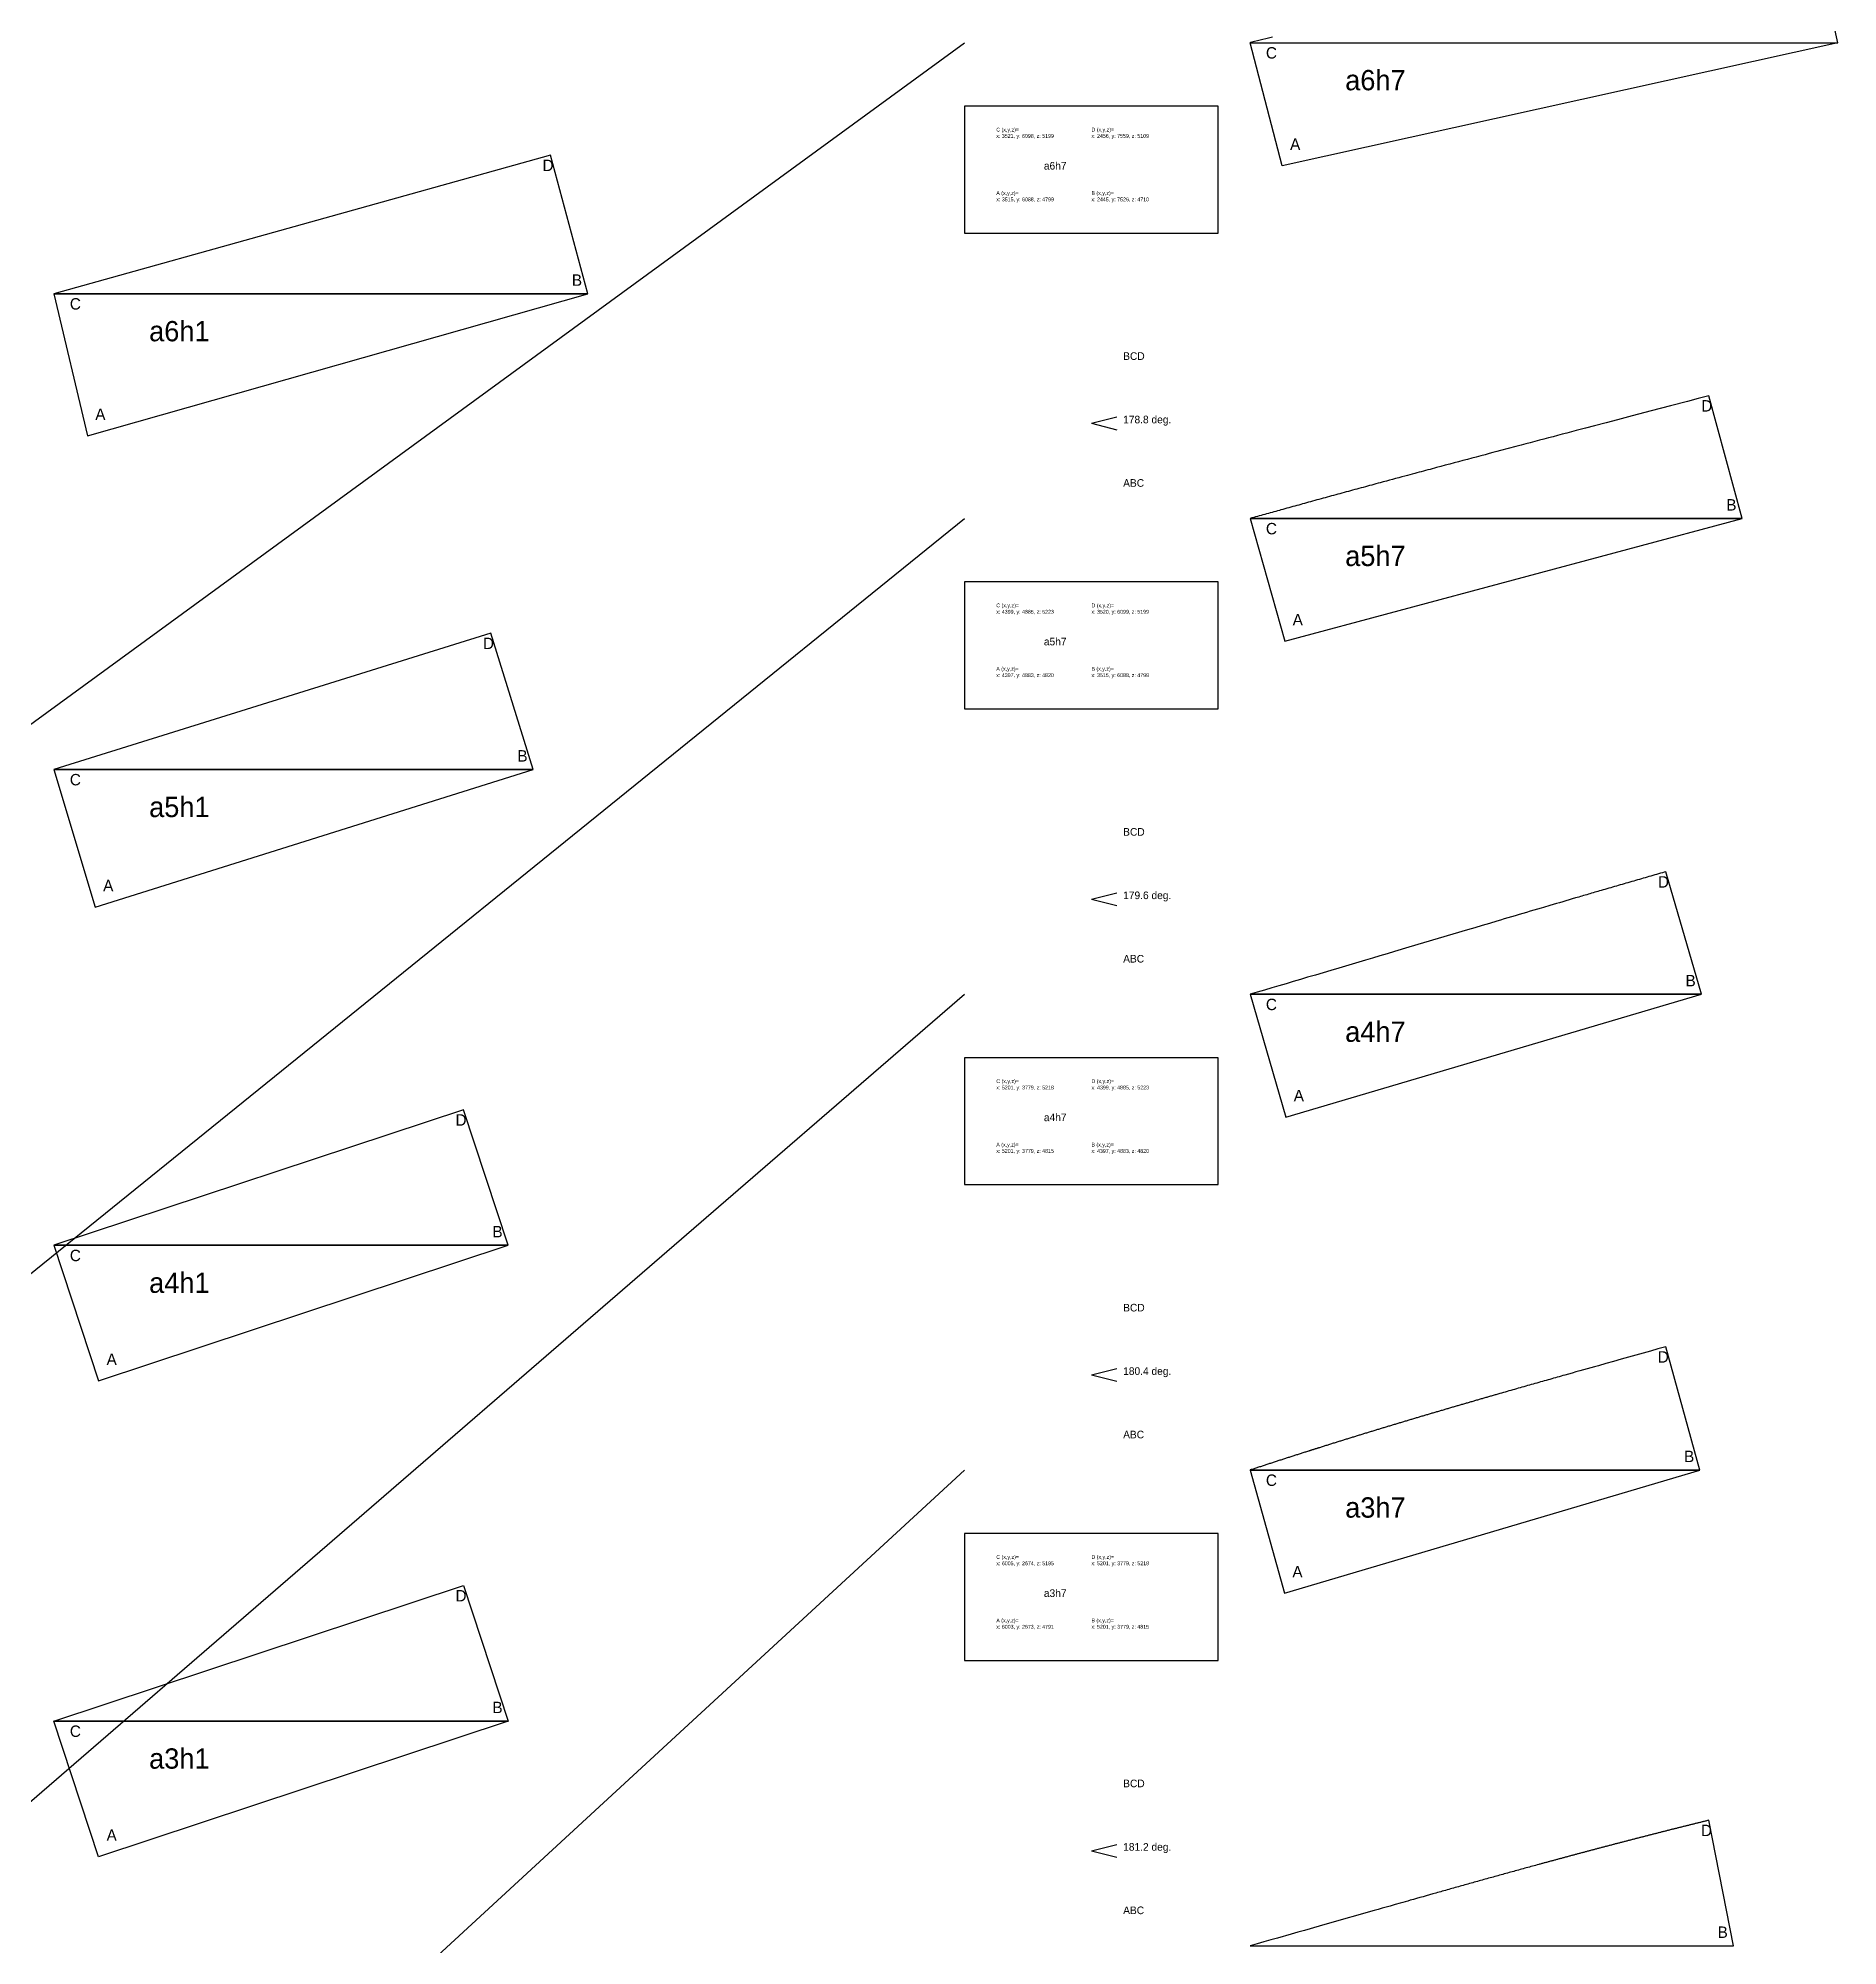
# Model space of a CAD drawing. Extents: x -14946 to 15402, y -21157 to 21439.
# Drawn here: x 7945 to 13619, y 6575 to 12589 of the extents above; entities that cross this region are included whole.
import ezdxf

# ---------------------------------------------------------------- set-up
doc = ezdxf.new("R2010")
doc.units = 0
doc.header["$MEASUREMENT"] = 0
for name, color, linetype in [('08-connection.topRing', 7, 'CONTINUOUS'), ('08-text.bottomRing', 7, 'CONTINUOUS'), ('08-text.topRing', 7, 'CONTINUOUS'), ('41_RING_BOTTOM_PLINE', 1, 'CONTINUOUS'), ('50_RING_TOP_PLINES', 1, 'CONTINUOUS')]:
    doc.layers.add(name, color=color, linetype=linetype)

msp = doc.modelspace()

# ---------------------------------------------------------------- linework, layer by layer
at = {"layer": '08-connection.topRing', "linetype": 'Continuous'}
for p, q in [((2985.5, 6823.5, 4953.9), (10866.2, 12574.7)), ((3958.6, 5491.2, 5009.9), (10866.2, 11074.7)), ((4800, 4332.2, 5018.8), (10866.2, 9574.7)), ((5602, 3225.8, 5004.9), (10866.2, 8074.7))]:
    msp.add_line(p, q, dxfattribs=at)
at = {"layer": '08-text.topRing', "linetype": 'Continuous'}
for p, q in [((11266.2, 11374.7), (11346.2, 11394.7)), ((11266.2, 11374.7), (11346.2, 11354.7)), ((11266.2, 9874.7), (11346.2, 9894.7)), ((11266.2, 9874.7), (11346.2, 9854.7)), ((11266.2, 8374.7), (11346.2, 8394.7)), ((11266.2, 8374.7), (11346.2, 8354.7)), ((11266.2, 6874.7), (11346.2, 6894.7)), ((11266.2, 6874.7), (11346.2, 6854.7))]:
    msp.add_line(p, q, dxfattribs=at)
for points in [[(10866.2, 11974.7), (11666.2, 11974.7), (11666.2, 12374.7), (10866.2, 12374.7)], [(10866.2, 10474.7), (11666.2, 10474.7), (11666.2, 10874.7), (10866.2, 10874.7)], [(10866.2, 8974.7), (11666.2, 8974.7), (11666.2, 9374.7), (10866.2, 9374.7)], [(10866.2, 7474.7), (11666.2, 7474.7), (11666.2, 7874.7), (10866.2, 7874.7)]]:
    msp.add_lwpolyline(points, close=True, dxfattribs=at)
at = {"layer": '41_RING_BOTTOM_PLINE', "color": 2}
msp.add_lwpolyline([(9678.1, 11783.3), (9560.4, 12220.4), (7995.2, 11783.3), (9678.1, 11783.3)], dxfattribs=at)
at = {"layer": '41_RING_BOTTOM_PLINE'}
for points in [[(9678.1, 11783.3), (7995.2, 11783.3), (8100.4, 11335.2), (9678.1, 11783.3)], [(9506.2, 10283.3), (7995.2, 10283.3), (8125.2, 9849.6), (9506.2, 10283.3)]]:
    msp.add_lwpolyline(points, dxfattribs=at)
at = {"layer": '41_RING_BOTTOM_PLINE', "color": 2, "extrusion": (5.55112e-16, 3.33067e-16, -1)}
msp.add_lwpolyline([(-9506.2, 10283.3), (-9372.6, 10713), (-7995.2, 10283.3), (-9506.2, 10283.3)], dxfattribs=at)
at = {"layer": '41_RING_BOTTOM_PLINE', "color": 2, "extrusion": (8.88178e-16, 7.21645e-16, -1)}
msp.add_lwpolyline([(-9286.1, 9210.5), (-7995.2, 8783.3), (-9427.5, 8783.3), (-9286.1, 9210.5)], dxfattribs=at)
at = {"layer": '41_RING_BOTTOM_PLINE', "extrusion": (9.99201e-16, 2.13718e-15, -1)}
msp.add_lwpolyline([(-9427.5, 8783.3), (-7995.2, 8783.3), (-8136, 8355.8), (-9427.5, 8783.3)], dxfattribs=at)
at = {"layer": '41_RING_BOTTOM_PLINE', "color": 2, "extrusion": (-2.22045e-16, 8.60423e-16, -1)}
msp.add_lwpolyline([(-7995.2, 7283.3), (-9286.1, 7710.5), (-9427.5, 7283.3), (-7995.2, 7283.3)], dxfattribs=at)
at = {"layer": '41_RING_BOTTOM_PLINE', "extrusion": (-5.55112e-16, 7.74381e-15, -1)}
msp.add_lwpolyline([(-7995.2, 7283.3), (-9427.5, 7283.3), (-8136, 6855.8), (-7995.2, 7283.3)], dxfattribs=at)
at = {"layer": '50_RING_TOP_PLINES', "color": 2, "extrusion": (-1.60982e-15, 7.38298e-15, -1)}
for points in [[(-11766.2, 12574.7), (-13619.5, 12574.7), (-13533.5, 12965.8)], [(-11837.3, 12592.6), (-11819.8, 12588.2), (-11802.4, 12583.8), (-11767.3, 12575), (-11766.7, 12574.8), (-11766.5, 12574.8), (-11766.2, 12574.7)]]:
    msp.add_lwpolyline(points, dxfattribs=at)
at = {"layer": '50_RING_TOP_PLINES', "extrusion": (1, -4.19613e-16, -6.10623e-16)}
msp.add_lwpolyline([(12486.9, -101.3), (12874.7, 0), (12874.7, -1853.2), (12486.9, -101.3)], dxfattribs=at)
at = {"layer": '50_RING_TOP_PLINES'}
for points in [[(11867.5, 12186.9), (11766.2, 12574.7), (13619.5, 12574.7), (11867.5, 12186.9)], [(11766.2, 11074.7), (11875.6, 10687.7), (13317.7, 11074.7), (11766.2, 11074.7)], [(11766.2, 9574.7), (11879, 9187.4), (13189.3, 9574.7), (11766.2, 9574.7)], [(11766.2, 8074.7), (11874.7, 7686.2), (13184.6, 8074.7), (11766.2, 8074.7)]]:
    msp.add_lwpolyline(points, dxfattribs=at)
at = {"layer": '50_RING_TOP_PLINES', "color": 2, "extrusion": (-0.999767, 0.021577, 2.05391e-15)}
msp.add_lwpolyline([(-11615.1, 0), (-11615.1, -1551.5), (-12002, -1446.6), (-11993.2, -1413.1), (-11984.5, -1379.7), (-11970.2, -1325.2), (-11954.4, -1265.1), (-11938.6, -1204.9), (-11926.4, -1158.3), (-11916.9, -1122.4), (-11907.5, -1086.4), (-11899.8, -1057.2), (-11892.1, -1028), (-11888.2, -1013.4), (-11884.4, -998.8), (-11880.6, -984.2), (-11876.7, -969.6), (-11872.9, -955.2), (-11869.1, -940.8), (-11865.3, -926.4), (-11861.5, -912.1), (-11857.7, -897.7), (-11853.9, -883.4), (-11850.1, -869), (-11846.3, -854.5), (-11842, -838.4), (-11835.6, -814.1), (-11829.2, -789.8), (-11826, -777.7), (-11822.7, -765.6), (-11819.5, -753.4), (-11816.3, -741.3), (-11812.6, -727.3), (-11808.9, -713.3), (-11805.2, -699.3), (-11801.4, -685.3), (-11797.7, -671.3), (-11794, -657.3), (-11790.3, -643.3), (-11786.6, -629.4), (-11782.9, -615.6), (-11779.2, -601.8), (-11775.5, -588.1), (-11773.7, -581.2), (-11771.8, -574.3), (-11770, -567.4), (-11768.2, -560.5), (-11766.3, -553.6), (-11764.5, -546.7), (-11762.6, -539.9), (-11760.8, -533), (-11758.9, -526.1), (-11757.1, -519.2), (-11755, -511.5), (-11752.9, -503.7), (-11750.9, -496), (-11748.8, -488.2), (-11746.2, -478.5), (-11743.6, -468.8), (-11740.9, -459), (-11738.3, -449.3), (-11735.7, -439.6), (-11733.1, -429.9), (-11730.4, -420.1), (-11727.8, -410.4), (-11726, -403.7), (-11724.2, -397), (-11722.4, -390.3), (-11720.6, -383.6), (-11718.8, -376.9), (-11716.9, -370.2), (-11715.1, -363.5), (-11713.3, -356.8), (-11711.5, -350.1), (-11709.7, -343.4), (-11707.8, -336.7), (-11706, -330), (-11704.2, -323.3), (-11702.4, -316.6), (-11700.6, -309.9), (-11698.7, -303.2), (-11696.9, -296.5), (-11695.1, -289.9), (-11693.3, -283.3), (-11691.5, -276.7), (-11689.7, -270), (-11687.9, -263.4), (-11686.1, -256.8), (-11684.3, -250.2), (-11682.5, -243.5), (-11680.7, -236.9), (-11678.8, -230.3), (-11677, -223.7), (-11675.2, -217), (-11673.4, -210.4), (-11671.6, -203.8), (-11669.8, -197.2), (-11668, -190.9), (-11666.3, -184.6), (-11664.6, -178.4), (-11662.9, -172.1), (-11661.1, -165.8), (-11659.4, -159.6), (-11657.7, -153.3), (-11656, -147), (-11654.2, -140.7), (-11652.5, -134.5), (-11650.8, -128.2), (-11649, -121.9), (-11647.3, -115.7), (-11645.6, -109.4), (-11643.8, -103.1), (-11642.1, -96.9), (-11640.9, -92.5), (-11639.3, -86.7), (-11637.7, -80.9), (-11636.1, -75.1), (-11634.5, -69.3), (-11632.9, -63.5), (-11631.2, -57.8), (-11629.6, -52), (-11628, -46.2), (-11626.4, -40.5), (-11624.8, -34.7), (-11623.2, -28.9), (-11621.6, -23.1), (-11620, -17.4), (-11618.4, -11.6), (-11616.8, -5.8), (-11615.1, 0)], dxfattribs=at)
at = {"layer": '50_RING_TOP_PLINES', "color": 2, "extrusion": (-2.10942e-15, 2.35036e-06, -1)}
msp.add_lwpolyline([(-11766.2, 11074.7), (-13317.7, 11074.7), (-13212.8, 11461.6), (-13179.3, 11452.8), (-13145.9, 11444), (-13091.5, 11429.7), (-13031.3, 11413.9), (-12971.1, 11398.1), (-12924.5, 11385.9), (-12888.6, 11376.5), (-12852.6, 11367), (-12823.4, 11359.3), (-12794.2, 11351.6), (-12779.6, 11347.8), (-12765, 11344), (-12750.5, 11340.1), (-12735.8, 11336.3), (-12721.4, 11332.5), (-12707, 11328.7), (-12692.6, 11324.9), (-12678.3, 11321.1), (-12663.9, 11317.3), (-12649.6, 11313.5), (-12635.2, 11309.7), (-12620.7, 11305.9), (-12604.6, 11301.6), (-12580.3, 11295.2), (-12556.1, 11288.7), (-12543.9, 11285.5), (-12531.8, 11282.3), (-12519.6, 11279.1), (-12507.5, 11275.9), (-12493.5, 11272.2), (-12479.5, 11268.4), (-12465.5, 11264.7), (-12451.5, 11261), (-12437.5, 11257.3), (-12423.5, 11253.6), (-12409.6, 11249.8), (-12395.6, 11246.1), (-12381.8, 11242.4), (-12368.1, 11238.8), (-12354.3, 11235.1), (-12347.4, 11233.2), (-12340.5, 11231.4), (-12333.6, 11229.6), (-12326.7, 11227.7), (-12319.8, 11225.9), (-12313, 11224), (-12306.1, 11222.2), (-12299.2, 11220.3), (-12292.3, 11218.5), (-12285.4, 11216.7), (-12277.7, 11214.6), (-12269.9, 11212.5), (-12262.2, 11210.4), (-12254.5, 11208.3), (-12244.7, 11205.7), (-12235, 11203.1), (-12225.3, 11200.5), (-12215.5, 11197.9), (-12205.8, 11195.2), (-12196.1, 11192.6), (-12186.3, 11190), (-12176.6, 11187.4), (-12169.9, 11185.6), (-12163.2, 11183.8), (-12156.5, 11181.9), (-12149.8, 11180.1), (-12143.1, 11178.3), (-12136.4, 11176.5), (-12129.7, 11174.7), (-12123, 11172.9), (-12116.3, 11171), (-12109.6, 11169.2), (-12102.9, 11167.4), (-12096.2, 11165.6), (-12089.5, 11163.8), (-12082.8, 11161.9), (-12076.1, 11160.1), (-12069.4, 11158.3), (-12062.8, 11156.5), (-12056.1, 11154.7), (-12049.5, 11152.9), (-12042.9, 11151.1), (-12036.3, 11149.3), (-12029.6, 11147.5), (-12023, 11145.6), (-12016.4, 11143.8), (-12009.8, 11142), (-12003.1, 11140.2), (-11996.5, 11138.4), (-11989.9, 11136.6), (-11983.3, 11134.8), (-11976.6, 11133), (-11970, 11131.1), (-11963.4, 11129.3), (-11957.1, 11127.6), (-11950.9, 11125.9), (-11944.6, 11124.1), (-11938.3, 11122.4), (-11932, 11120.7), (-11925.8, 11119), (-11919.5, 11117.2), (-11913.2, 11115.5), (-11907, 11113.8), (-11900.7, 11112), (-11894.4, 11110.3), (-11888.1, 11108.6), (-11881.9, 11106.9), (-11875.6, 11105.1), (-11869.3, 11103.4), (-11863.1, 11101.6), (-11858.7, 11100.4), (-11852.9, 11098.8), (-11847.1, 11097.2), (-11841.3, 11095.6), (-11835.5, 11094), (-11829.8, 11092.4), (-11824, 11090.8), (-11818.2, 11089.2), (-11812.5, 11087.6), (-11806.7, 11086), (-11800.9, 11084.4), (-11795.1, 11082.8), (-11789.4, 11081.2), (-11783.6, 11079.6), (-11777.8, 11077.9), (-11772, 11076.3), (-11766.2, 11074.7)], dxfattribs=at)
at = {"layer": '50_RING_TOP_PLINES', "extrusion": (1, -5.12418e-15, -1.66533e-15)}
msp.add_lwpolyline([(11374.7, 0), (10987.7, -109.4), (11374.7, -1551.5), (11374.7, 0)], dxfattribs=at)
at = {"layer": '50_RING_TOP_PLINES', "color": 2, "extrusion": (0.999979, -0.006445, -4.44089e-16)}
msp.add_lwpolyline([(9947.1, 0), (9947.1, -1423.1), (10333.4, -1311.1), (10331.8, -1305.5), (10330.2, -1299.9), (10328.4, -1293.9), (10326.7, -1287.9), (10325, -1281.9), (10323.3, -1275.9), (10321.5, -1269.9), (10319.8, -1263.9), (10318.1, -1257.8), (10316.3, -1251.8), (10314.6, -1245.8), (10312.9, -1239.7), (10311.1, -1233.7), (10309.4, -1227.6), (10307.6, -1221.6), (10305.9, -1215.5), (10304.1, -1209.5), (10302.4, -1203.4), (10300.6, -1197.4), (10298.9, -1191.3), (10297.1, -1185.3), (10295.4, -1179.2), (10293.6, -1173.2), (10291.9, -1167.1), (10290.1, -1161.1), (10288.4, -1155.1), (10286.6, -1149), (10284.9, -1143), (10283.1, -1137), (10281.4, -1131), (10279.6, -1125), (10277.9, -1119), (10276.1, -1113), (10274.4, -1107), (10272.9, -1102), (10271.4, -1096.9), (10270, -1091.9), (10268.5, -1086.8), (10267, -1081.8), (10265.5, -1076.7), (10264.1, -1071.7), (10262.6, -1066.6), (10261.1, -1061.6), (10259.6, -1056.5), (10258.1, -1051.5), (10256.7, -1046.4), (10255.2, -1041.4), (10253.7, -1036.3), (10250.8, -1026.2), (10247.8, -1016.1), (10244.8, -1006), (10241.9, -995.9), (10238.9, -985.8), (10235.9, -975.7), (10233, -965.6), (10230, -955.5), (10227, -945.4), (10225, -938.5), (10223, -931.6), (10220.9, -924.8), (10218.9, -917.9), (10215.5, -906.2), (10212, -894.6), (10208.6, -882.9), (10205.2, -871.3), (10201.7, -859.6), (10198.3, -848), (10194.8, -836.3), (10191.4, -824.6), (10187.9, -812.9), (10184.5, -801.3), (10181, -789.6), (10177.5, -777.9), (10170.6, -754.6), (10163.7, -731.4), (10156.9, -708.3), (10150, -685.3), (10136.3, -639.1), (10122.6, -592.8), (10095.3, -501), (10081.7, -455.2), (10074.9, -432.3), (10068.1, -409.4), (10061.3, -386.5), (10054.5, -363.7), (10048.3, -342.6), (10042, -321.6), (10035.8, -300.5), (10029.6, -279.4), (10022.3, -255), (10015.1, -230.5), (10007.8, -206), (10000.6, -181.5), (9993.9, -158.9), (9987.2, -136.2), (9980.5, -113.5), (9973.8, -90.8), (9967.2, -68.1), (9960.5, -45.5), (9953.8, -22.8), (9947.1, 0)], dxfattribs=at)
at = {"layer": '50_RING_TOP_PLINES', "color": 2}
for points in [[(11766.2, 9574.7), (13189.3, 9574.7), (13077.3, 9961), (13071.7, 9959.4), (13066.1, 9957.8), (13060.1, 9956), (13054.1, 9954.3), (13048.1, 9952.6), (13042.1, 9950.9), (13036.1, 9949.1), (13030.1, 9947.4), (13024, 9945.7), (13018, 9943.9), (13012, 9942.2), (13005.9, 9940.5), (12999.9, 9938.7), (12993.8, 9937), (12987.8, 9935.2), (12981.7, 9933.5), (12975.7, 9931.7), (12969.6, 9930), (12963.6, 9928.2), (12957.5, 9926.5), (12951.5, 9924.7), (12945.5, 9923), (12939.4, 9921.2), (12933.4, 9919.5), (12927.3, 9917.7), (12921.3, 9916), (12915.3, 9914.2), (12909.2, 9912.5), (12903.2, 9910.7), (12897.2, 9909), (12891.2, 9907.2), (12885.2, 9905.5), (12879.2, 9903.7), (12873.3, 9902), (12868.2, 9900.5), (12863.1, 9899), (12858.1, 9897.6), (12853, 9896.1), (12848, 9894.6), (12842.9, 9893.1), (12837.9, 9891.7), (12832.8, 9890.2), (12827.8, 9888.7), (12822.7, 9887.2), (12817.7, 9885.7), (12812.6, 9884.3), (12807.6, 9882.8), (12802.5, 9881.3), (12792.4, 9878.4), (12782.3, 9875.4), (12772.2, 9872.4), (12762.1, 9869.5), (12752.1, 9866.5), (12742, 9863.5), (12731.9, 9860.6), (12721.7, 9857.6), (12711.6, 9854.6), (12704.8, 9852.6), (12697.9, 9850.6), (12691, 9848.5), (12684.1, 9846.5), (12672.4, 9843.1), (12660.8, 9839.6), (12649.2, 9836.2), (12637.5, 9832.8), (12625.8, 9829.3), (12614.2, 9825.9), (12602.5, 9822.4), (12590.8, 9819), (12579.2, 9815.5), (12567.5, 9812.1), (12555.8, 9808.6), (12544.2, 9805.1), (12520.9, 9798.2), (12497.6, 9791.3), (12474.6, 9784.5), (12451.5, 9777.6), (12405.3, 9763.9), (12359.1, 9750.2), (12267.2, 9722.9), (12221.4, 9709.3), (12198.5, 9702.5), (12175.6, 9695.7), (12152.7, 9688.9), (12129.9, 9682.1), (12108.9, 9675.9), (12087.8, 9669.6), (12066.7, 9663.4), (12045.7, 9657.2), (12021.2, 9649.9), (11996.7, 9642.7), (11972.2, 9635.4), (11947.7, 9628.2), (11925.1, 9621.5), (11902.4, 9614.8), (11879.7, 9608.1), (11857, 9601.4), (11834.4, 9594.8), (11811.7, 9588.1), (11789, 9581.4), (11766.2, 9574.7)], [(11766.2, 8074.7), (13184.6, 8074.7), (13076.7, 8463.4), (13052.4, 8456.6), (13028.7, 8449.9), (12935.9, 8423.9), (12912.2, 8417.2), (12887.9, 8410.4), (12864.3, 8403.8), (12852.6, 8400.5), (12840.8, 8397.2), (12829, 8393.9), (12817.3, 8390.6), (12805.5, 8387.3), (12793.8, 8384), (12782, 8380.6), (12770.3, 8377.3), (12758.5, 8374), (12752.6, 8372.4), (12746.8, 8370.7), (12740.9, 8369), (12735, 8367.4), (12729.1, 8365.7), (12723.2, 8364.1), (12717.4, 8362.4), (12711.5, 8360.7), (12705.6, 8359.1), (12699.7, 8357.4), (12693.8, 8355.7), (12688, 8354.1), (12682.1, 8352.4), (12676.3, 8350.7), (12670.4, 8349.1), (12664.5, 8347.4), (12658.7, 8345.8), (12652.8, 8344.1), (12647, 8342.4), (12641.1, 8340.8), (12635.2, 8339.1), (12629.4, 8337.4), (12623.5, 8335.8), (12617.7, 8334.1), (12611.8, 8332.4), (12606, 8330.7), (12600.1, 8329.1), (12594.2, 8327.4), (12588.4, 8325.7), (12582.5, 8324), (12576.7, 8322.4), (12570.8, 8320.7), (12565, 8319), (12559.1, 8317.3), (12553.3, 8315.7), (12547.4, 8314), (12544.5, 8313.1), (12541.6, 8312.3), (12538.6, 8311.5), (12535.7, 8310.6), (12532.8, 8309.8), (12529.8, 8308.9), (12526.9, 8308.1), (12524, 8307.2), (12521.1, 8306.4), (12518.1, 8305.6), (12515.2, 8304.7), (12512.3, 8303.9), (12509.4, 8303), (12506.4, 8302.2), (12503.5, 8301.3), (12500.6, 8300.5), (12497.7, 8299.7), (12494.7, 8298.8), (12491.8, 8298), (12488.9, 8297.1), (12486, 8296.3), (12483, 8295.4), (12480.1, 8294.6), (12477.2, 8293.7), (12474.3, 8292.9), (12471.3, 8292), (12468.4, 8291.2), (12465.5, 8290.3), (12462.6, 8289.5), (12459.6, 8288.6), (12456.7, 8287.8), (12453.8, 8286.9), (12450.9, 8286.1), (12447.9, 8285.2), (12445, 8284.4), (12442.1, 8283.5), (12439.2, 8282.7), (12436.2, 8281.8), (12433.3, 8281), (12430.4, 8280.1), (12427.5, 8279.3), (12424.6, 8278.4), (12421.6, 8277.6), (12418.7, 8276.7), (12415.8, 8275.9), (12412.9, 8275), (12409.9, 8274.2), (12407, 8273.3), (12404.1, 8272.5), (12401.2, 8271.6), (12398.2, 8270.7), (12395.3, 8269.9), (12392.4, 8269), (12389.5, 8268.2), (12386.6, 8267.3), (12383.6, 8266.5), (12380.7, 8265.6), (12377.8, 8264.7), (12374.9, 8263.9), (12371.9, 8263), (12369, 8262.2), (12366.1, 8261.3), (12363.2, 8260.5), (12360.3, 8259.6), (12357.3, 8258.7), (12354.4, 8257.9), (12351.5, 8257), (12348.6, 8256.1), (12345.7, 8255.3), (12342.7, 8254.4), (12339.8, 8253.6), (12336.9, 8252.7), (12334, 8251.8), (12331.1, 8251), (12328.1, 8250.1), (12325.2, 8249.2), (12322.3, 8248.4), (12319.4, 8247.5), (12316.5, 8246.7), (12313.6, 8245.8), (12310.7, 8244.9), (12307.8, 8244.1), (12304.8, 8243.2), (12301.9, 8242.3), (12299, 8241.5), (12296.1, 8240.6), (12293.2, 8239.7), (12290.3, 8238.9), (12287.4, 8238), (12284.5, 8237.1), (12281.5, 8236.3), (12278.6, 8235.4), (12275.7, 8234.5), (12272.8, 8233.7), (12269.9, 8232.8), (12267, 8231.9), (12264.1, 8231), (12261.2, 8230.2), (12258.2, 8229.3), (12255.3, 8228.4), (12252.4, 8227.6), (12249.5, 8226.7), (12246.6, 8225.8), (12243.7, 8224.9), (12240.8, 8224.1), (12237.9, 8223.2), (12235, 8222.3), (12232.1, 8221.4), (12229.1, 8220.6), (12226.2, 8219.7), (12223.3, 8218.8), (12220.4, 8217.9), (12217.5, 8217), (12214.6, 8216.2), (12211.7, 8215.3), (12208.8, 8214.4), (12205.9, 8213.5), (12203, 8212.7), (12200, 8211.8), (12197.1, 8210.9), (12194.2, 8210), (12191.3, 8209.1), (12188.4, 8208.2), (12185.5, 8207.4), (12182.6, 8206.5), (12179.7, 8205.6), (12176.8, 8204.7), (12173.9, 8203.8), (12171, 8202.9), (12168.1, 8202.1), (12165.2, 8201.2), (12162.3, 8200.3), (12159.3, 8199.4), (12156.4, 8198.5), (12153.5, 8197.6), (12150.6, 8196.7), (12147.7, 8195.9), (12144.8, 8195), (12141.9, 8194.1), (12139, 8193.2), (12136.1, 8192.3), (12133.2, 8191.4), (12130.3, 8190.5), (12127.3, 8189.6), (12124.4, 8188.7), (12121.5, 8187.8), (12118.6, 8186.9), (12115.7, 8186), (12112.8, 8185.1), (12109.9, 8184.2), (12107, 8183.4), (12104, 8182.5), (12101.1, 8181.6), (12098.2, 8180.7), (12095.3, 8179.8), (12092.4, 8178.9), (12089.5, 8178), (12086.6, 8177.1), (12083.7, 8176.2), (12080.8, 8175.3), (12077.9, 8174.4), (12075, 8173.5), (12072.1, 8172.6), (12069.2, 8171.7), (12066.3, 8170.8), (12063.4, 8169.9), (12060.5, 8169), (12057.5, 8168.1), (12054.6, 8167.2), (12051.7, 8166.3), (12048.8, 8165.4), (12045.9, 8164.4), (12043, 8163.5), (12040.1, 8162.6), (12037.2, 8161.7), (12034.3, 8160.8), (12031.4, 8159.9), (12028.5, 8159), (12025.6, 8158.1), (12022.7, 8157.2), (12019.8, 8156.3), (12016.9, 8155.4), (12014, 8154.5), (12011.1, 8153.6), (12008.2, 8152.6), (12005.3, 8151.7), (12002.4, 8150.8), (11999.5, 8149.9), (11996.6, 8149), (11993.7, 8148.1), (11990.8, 8147.2), (11987.9, 8146.2), (11985, 8145.3), (11982.1, 8144.4), (11980.6, 8144), (11979.2, 8143.5), (11977.7, 8143), (11976.3, 8142.6), (11974.8, 8142.1), (11973.4, 8141.7), (11971.9, 8141.2), (11970.5, 8140.7), (11969, 8140.3), (11967.6, 8139.8), (11966.1, 8139.4), (11964.7, 8138.9), (11963.2, 8138.4), (11961.7, 8138), (11960.3, 8137.5), (11958.8, 8137), (11957.4, 8136.6), (11955.9, 8136.1), (11954.5, 8135.7), (11953, 8135.2), (11951.6, 8134.7), (11950.1, 8134.3), (11947.3, 8133.4), (11944.4, 8132.4), (11941.5, 8131.5), (11938.6, 8130.6), (11935.7, 8129.7), (11932.8, 8128.8), (11929.9, 8127.8), (11927, 8126.9), (11924.1, 8126), (11921.2, 8125.1), (11918.3, 8124.1), (11915.4, 8123.2), (11912.5, 8122.3), (11909.6, 8121.3), (11906.7, 8120.4), (11903.8, 8119.5), (11900.9, 8118.5), (11897.9, 8117.6), (11895, 8116.7), (11892.1, 8115.7), (11889.2, 8114.8), (11886.3, 8113.8), (11883.4, 8112.9), (11880.4, 8112), (11877.5, 8111), (11874.6, 8110.1), (11871.7, 8109.1), (11868.8, 8108.2), (11865.9, 8107.2), (11862.9, 8106.3), (11860, 8105.4), (11857.1, 8104.4), (11854.2, 8103.5), (11851.3, 8102.5), (11848.3, 8101.6), (11845.4, 8100.6), (11842.5, 8099.7), (11839.6, 8098.7), (11836.7, 8097.8), (11833.8, 8096.8), (11830.8, 8095.9), (11827.9, 8094.9), (11825, 8094), (11822.1, 8093), (11819.2, 8092.1), (11816.3, 8091.1), (11813.4, 8090.2), (11810.5, 8089.2), (11807.6, 8088.3), (11804.7, 8087.3), (11801.8, 8086.4), (11798.9, 8085.4), (11796, 8084.5), (11793.1, 8083.5), (11790.2, 8082.6), (11787.3, 8081.7), (11784.4, 8080.7), (11781.5, 8079.8), (11778.7, 8078.8), (11775.8, 8077.9), (11772.9, 8076.9), (11770, 8076), (11767.2, 8075), (11766.7, 8074.9), (11766.2, 8074.7)]]:
    msp.add_lwpolyline(points, dxfattribs=at)
at = {"layer": '50_RING_TOP_PLINES', "extrusion": (1, 2.2588e-15, -7.21645e-16)}
msp.add_lwpolyline([(9874.7, 0), (9487.4, -112.8), (9874.7, -1423.1), (9874.7, 0)], dxfattribs=at)
at = {"layer": '50_RING_TOP_PLINES', "color": 2, "extrusion": (0.99998, 0.006326, -4.21885e-15)}
msp.add_lwpolyline([(8303.3, 0), (8303.3, -1418.4), (8691.9, -1310.4), (8685.1, -1286.1), (8678.5, -1262.5), (8652.4, -1169.7), (8645.8, -1146), (8639, -1121.7), (8632.4, -1098.1), (8629.1, -1086.3), (8625.8, -1074.6), (8622.4, -1062.8), (8619.1, -1051.1), (8615.8, -1039.3), (8612.5, -1027.6), (8609.2, -1015.8), (8605.9, -1004.1), (8602.6, -992.3), (8600.9, -986.4), (8599.3, -980.6), (8597.6, -974.7), (8595.9, -968.8), (8594.3, -962.9), (8592.6, -957), (8591, -951.1), (8589.3, -945.3), (8587.6, -939.4), (8586, -933.5), (8584.3, -927.6), (8582.6, -921.8), (8581, -915.9), (8579.3, -910), (8577.6, -904.2), (8576, -898.3), (8574.3, -892.5), (8572.7, -886.6), (8571, -880.7), (8569.3, -874.9), (8567.7, -869), (8566, -863.2), (8564.3, -857.3), (8562.7, -851.5), (8561, -845.6), (8559.3, -839.7), (8557.6, -833.9), (8556, -828), (8554.3, -822.2), (8552.6, -816.3), (8550.9, -810.5), (8549.3, -804.6), (8547.6, -798.8), (8545.9, -792.9), (8544.2, -787), (8542.5, -781.2), (8541.7, -778.3), (8540.9, -775.3), (8540, -772.4), (8539.2, -769.5), (8538.3, -766.6), (8537.5, -763.6), (8536.7, -760.7), (8535.8, -757.8), (8535, -754.8), (8534.1, -751.9), (8533.3, -749), (8532.4, -746.1), (8531.6, -743.1), (8530.8, -740.2), (8529.9, -737.3), (8529.1, -734.4), (8528.2, -731.4), (8527.4, -728.5), (8526.5, -725.6), (8525.7, -722.7), (8524.8, -719.7), (8524, -716.8), (8523.1, -713.9), (8522.3, -711), (8521.4, -708), (8520.6, -705.1), (8519.8, -702.2), (8518.9, -699.3), (8518.1, -696.3), (8517.2, -693.4), (8516.4, -690.5), (8515.5, -687.6), (8514.7, -684.6), (8513.8, -681.7), (8513, -678.8), (8512.1, -675.9), (8511.3, -673), (8510.4, -670), (8509.6, -667.1), (8508.7, -664.2), (8507.9, -661.3), (8507, -658.3), (8506.1, -655.4), (8505.3, -652.5), (8504.4, -649.6), (8503.6, -646.6), (8502.7, -643.7), (8501.9, -640.8), (8501, -637.9), (8500.2, -635), (8499.3, -632), (8498.5, -629.1), (8497.6, -626.2), (8496.7, -623.3), (8495.9, -620.3), (8495, -617.4), (8494.2, -614.5), (8493.3, -611.6), (8492.5, -608.7), (8491.6, -605.7), (8490.7, -602.8), (8489.9, -599.9), (8489, -597), (8488.2, -594), (8487.3, -591.1), (8486.4, -588.2), (8485.6, -585.3), (8484.7, -582.4), (8483.9, -579.4), (8483, -576.5), (8482.1, -573.6), (8481.3, -570.7), (8480.4, -567.8), (8479.5, -564.8), (8478.7, -561.9), (8477.8, -559), (8476.9, -556.1), (8476.1, -553.2), (8475.2, -550.3), (8474.4, -547.4), (8473.5, -544.4), (8472.6, -541.5), (8471.8, -538.6), (8470.9, -535.7), (8470, -532.8), (8469.2, -529.9), (8468.3, -527), (8467.4, -524.1), (8466.6, -521.1), (8465.7, -518.2), (8464.8, -515.3), (8464, -512.4), (8463.1, -509.5), (8462.2, -506.6), (8461.3, -503.7), (8460.5, -500.8), (8459.6, -497.9), (8458.7, -494.9), (8457.9, -492), (8457, -489.1), (8456.1, -486.2), (8455.2, -483.3), (8454.4, -480.4), (8453.5, -477.5), (8452.6, -474.6), (8451.7, -471.7), (8450.9, -468.7), (8450, -465.8), (8449.1, -462.9), (8448.2, -460), (8447.4, -457.1), (8446.5, -454.2), (8445.6, -451.3), (8444.7, -448.4), (8443.9, -445.5), (8443, -442.6), (8442.1, -439.7), (8441.2, -436.7), (8440.3, -433.8), (8439.5, -430.9), (8438.6, -428), (8437.7, -425.1), (8436.8, -422.2), (8435.9, -419.3), (8435.1, -416.4), (8434.2, -413.5), (8433.3, -410.6), (8432.4, -407.7), (8431.5, -404.8), (8430.6, -401.8), (8429.7, -398.9), (8428.9, -396), (8428, -393.1), (8427.1, -390.2), (8426.2, -387.3), (8425.3, -384.4), (8424.4, -381.5), (8423.5, -378.6), (8422.7, -375.7), (8421.8, -372.8), (8420.9, -369.9), (8420, -367), (8419.1, -364), (8418.2, -361.1), (8417.3, -358.2), (8416.4, -355.3), (8415.5, -352.4), (8414.6, -349.5), (8413.7, -346.6), (8412.8, -343.6), (8411.9, -340.7), (8411, -337.8), (8410.1, -334.9), (8409.2, -332), (8408.3, -329.1), (8407.4, -326.2), (8406.5, -323.3), (8405.6, -320.4), (8404.7, -317.5), (8403.8, -314.6), (8402.9, -311.7), (8402, -308.8), (8401.1, -305.9), (8400.2, -302.9), (8399.3, -300), (8398.4, -297.1), (8397.5, -294.2), (8396.6, -291.3), (8395.7, -288.4), (8394.8, -285.5), (8393.9, -282.6), (8393, -279.7), (8392.1, -276.8), (8391.2, -273.9), (8390.3, -271), (8389.4, -268.1), (8388.5, -265.2), (8387.6, -262.3), (8386.7, -259.4), (8385.8, -256.5), (8384.9, -253.6), (8383.9, -250.7), (8383, -247.8), (8382.1, -244.9), (8381.2, -242), (8380.3, -239.1), (8379.4, -236.2), (8378.5, -233.3), (8377.6, -230.4), (8376.6, -227.5), (8375.7, -224.6), (8374.8, -221.7), (8373.9, -218.8), (8373, -215.9), (8372.5, -214.4), (8372.1, -213), (8371.6, -211.5), (8371.1, -210.1), (8370.7, -208.6), (8370.2, -207.2), (8369.8, -205.7), (8369.3, -204.3), (8368.8, -202.8), (8368.4, -201.3), (8367.9, -199.9), (8367.5, -198.4), (8367, -197), (8366.5, -195.5), (8366.1, -194.1), (8365.6, -192.6), (8365.2, -191.2), (8364.7, -189.7), (8364.2, -188.3), (8363.8, -186.8), (8363.3, -185.4), (8362.9, -183.9), (8361.9, -181), (8361, -178.2), (8360.1, -175.3), (8359.2, -172.4), (8358.3, -169.5), (8357.3, -166.6), (8356.4, -163.7), (8355.5, -160.8), (8354.6, -157.9), (8353.6, -155), (8352.7, -152.1), (8351.8, -149.2), (8350.8, -146.3), (8349.9, -143.4), (8349, -140.5), (8348, -137.6), (8347.1, -134.6), (8346.2, -131.7), (8345.2, -128.8), (8344.3, -125.9), (8343.3, -123), (8342.4, -120.1), (8341.5, -117.2), (8340.5, -114.2), (8339.6, -111.3), (8338.6, -108.4), (8337.7, -105.5), (8336.8, -102.6), (8335.8, -99.6), (8334.9, -96.7), (8333.9, -93.8), (8333, -90.9), (8332, -88), (8331.1, -85), (8330.1, -82.1), (8329.2, -79.2), (8328.2, -76.3), (8327.3, -73.4), (8326.4, -70.5), (8325.4, -67.5), (8324.5, -64.6), (8323.5, -61.7), (8322.6, -58.8), (8321.6, -55.9), (8320.7, -53), (8319.7, -50.1), (8318.8, -47.2), (8317.8, -44.3), (8316.9, -41.4), (8315.9, -38.5), (8315, -35.6), (8314, -32.7), (8313.1, -29.8), (8312.1, -26.9), (8311.2, -24), (8310.2, -21.1), (8309.3, -18.2), (8308.3, -15.3), (8307.4, -12.4), (8306.4, -9.6), (8305.5, -6.7), (8304.5, -3.8), (8303.6, -1), (8303.4, -0.5), (8303.3, 0)], dxfattribs=at)
at = {"layer": '50_RING_TOP_PLINES', "extrusion": (1, -1.40615e-14, -3.9968e-15)}
msp.add_lwpolyline([(8374.7, 0), (7986.2, -108.5), (8374.7, -1418.4), (8374.7, 0)], dxfattribs=at)
at = {"layer": '50_RING_TOP_PLINES', "color": 2, "extrusion": (-0.999776, -0.02118, -2.22045e-15)}
msp.add_lwpolyline([(-6634.6, 0), (-6634.6, -1524.2), (-7030.4, -1446.6), (-7029.8, -1444.2), (-7029.2, -1441.8), (-7028.6, -1439.3), (-7028, -1436.9), (-7027.4, -1434.5), (-7026.8, -1432.1), (-7026.3, -1429.8), (-7025.7, -1427.4), (-7025.1, -1425), (-7024.5, -1422.6), (-7023.9, -1420.2), (-7023.3, -1417.8), (-7022.7, -1415.4), (-7022.1, -1413), (-7021.6, -1410.6), (-7021, -1408.3), (-7020.4, -1405.9), (-7019.8, -1403.5), (-7019.2, -1401.1), (-7018.6, -1398.7), (-7018, -1396.4), (-7017.4, -1394), (-7016.8, -1391.6), (-7016.3, -1389.2), (-7015.7, -1386.9), (-7015.1, -1384.5), (-7014.5, -1382.1), (-7013.9, -1379.7), (-7013.3, -1377.4), (-7012.7, -1375), (-7012.1, -1372.6), (-7011.5, -1370.2), (-7010.9, -1367.9), (-7010.3, -1365.5), (-7009.7, -1363.1), (-7009.2, -1360.8), (-7008.6, -1358.4), (-7008, -1356), (-7007.4, -1353.6), (-7006.8, -1351.3), (-7006.2, -1348.9), (-7005.6, -1346.5), (-7005, -1344.1), (-7004.4, -1341.8), (-7003.8, -1339.4), (-7003.2, -1337), (-7002.6, -1334.6), (-7002, -1332.2), (-7001.4, -1329.9), (-7000.8, -1327.5), (-7000.2, -1325.1), (-6999.6, -1322.7), (-6999, -1320.3), (-6998.4, -1317.9), (-6997.8, -1315.6), (-6997.2, -1313.2), (-6996.6, -1310.8), (-6996, -1308.4), (-6995.4, -1306), (-6994.8, -1303.6), (-6994.2, -1301.2), (-6993.5, -1298.8), (-6992.9, -1296.4), (-6992.3, -1294), (-6991.7, -1291.6), (-6991.1, -1289.2), (-6990.5, -1286.8), (-6989.9, -1284.4), (-6989.3, -1281.9), (-6988.6, -1279.5), (-6988, -1277.1), (-6987.4, -1274.7), (-6986.8, -1272.3), (-6986.2, -1269.9), (-6985.6, -1267.5), (-6985, -1265.1), (-6984.3, -1262.6), (-6983.7, -1260.2), (-6983.1, -1257.8), (-6982.5, -1255.4), (-6981.9, -1253), (-6981.2, -1250.6), (-6980.6, -1248.2), (-6980, -1245.7), (-6979.4, -1243.3), (-6978.8, -1240.9), (-6978.1, -1238.5), (-6977.5, -1236.1), (-6976.9, -1233.7), (-6976.3, -1231.2), (-6975.7, -1228.8), (-6975, -1226.4), (-6974.4, -1224), (-6973.8, -1221.6), (-6973.2, -1219.2), (-6972.5, -1216.7), (-6971.9, -1214.3), (-6971.3, -1211.9), (-6970.7, -1209.5), (-6970, -1207.1), (-6969.4, -1204.7), (-6968.8, -1202.2), (-6968.2, -1199.8), (-6967.5, -1197.4), (-6966.9, -1195), (-6966.3, -1192.6), (-6965.7, -1190.2), (-6965, -1187.8), (-6964.4, -1185.3), (-6963.8, -1182.9), (-6963.2, -1180.5), (-6962.5, -1178.1), (-6961.9, -1175.7), (-6961.3, -1173.3), (-6960.6, -1170.9), (-6960, -1168.5), (-6959.4, -1166.1), (-6958.8, -1163.6), (-6958.1, -1161.2), (-6957.5, -1158.8), (-6956.9, -1156.4), (-6956.2, -1154), (-6955.6, -1151.6), (-6955, -1149.2), (-6954.3, -1146.8), (-6953.7, -1144.4), (-6953.1, -1142), (-6952.5, -1139.6), (-6951.8, -1137.1), (-6951.2, -1134.7), (-6950.5, -1132.3), (-6949.9, -1129.8), (-6949.3, -1127.4), (-6948.6, -1125), (-6948, -1122.5), (-6947.3, -1120.1), (-6946.7, -1117.7), (-6946.1, -1115.2), (-6945.4, -1112.8), (-6944.8, -1110.4), (-6944.1, -1107.9), (-6943.5, -1105.5), (-6942.8, -1103.1), (-6942.2, -1100.6), (-6941.6, -1098.2), (-6940.9, -1095.8), (-6940.3, -1093.3), (-6939.6, -1090.9), (-6939, -1088.5), (-6938.3, -1086.1), (-6937.7, -1083.6), (-6937.1, -1081.2), (-6936.4, -1078.8), (-6935.8, -1076.3), (-6935.1, -1073.9), (-6934.5, -1071.5), (-6933.8, -1069), (-6933.2, -1066.6), (-6932.5, -1064.2), (-6931.9, -1061.7), (-6931.2, -1059.3), (-6930.6, -1056.9), (-6929.9, -1054.5), (-6929.3, -1052), (-6928.7, -1049.6), (-6928, -1047.2), (-6927.4, -1044.7), (-6926.7, -1042.3), (-6926.1, -1039.9), (-6925.4, -1037.4), (-6924.8, -1035), (-6924.1, -1032.6), (-6923.5, -1030.2), (-6922.8, -1027.7), (-6922.2, -1025.3), (-6921.5, -1022.9), (-6920.9, -1020.4), (-6920.2, -1018), (-6919.6, -1015.6), (-6918.9, -1013.1), (-6918.3, -1010.7), (-6917.6, -1008.3), (-6916.9, -1005.9), (-6916.3, -1003.4), (-6915.6, -1001), (-6915, -998.6), (-6914.3, -996.1), (-6913.7, -993.7), (-6913, -991.3), (-6912.4, -988.8), (-6911.7, -986.4), (-6911.1, -984), (-6910.4, -981.5), (-6909.7, -979.1), (-6909.1, -976.6), (-6908.4, -974.1), (-6907.7, -971.7), (-6907.1, -969.2), (-6906.4, -966.8), (-6905.7, -964.3), (-6905.1, -961.8), (-6904.4, -959.4), (-6903.7, -956.9), (-6903.1, -954.5), (-6902.4, -952), (-6901.7, -949.5), (-6901.1, -947.1), (-6900.4, -944.6), (-6899.7, -942.2), (-6899.1, -939.7), (-6898.4, -937.2), (-6897.7, -934.8), (-6897.1, -932.3), (-6896.4, -929.9), (-6895.7, -927.4), (-6895.1, -924.9), (-6894.4, -922.5), (-6893.7, -920), (-6893.1, -917.6), (-6892.4, -915.1), (-6891.7, -912.6), (-6891, -910.2), (-6889.7, -905.3), (-6888.4, -900.3), (-6887, -895.4), (-6885.7, -890.5), (-6884.3, -885.6), (-6883, -880.7), (-6881.6, -875.7), (-6880.3, -870.8), (-6878.9, -865.9), (-6877.6, -861), (-6876.2, -856.1), (-6874.9, -851.2), (-6873.5, -846.2), (-6872.2, -841.3), (-6870.8, -836.4), (-6869.5, -831.5), (-6868.1, -826.6), (-6866.8, -821.6), (-6865.4, -816.6), (-6864, -811.6), (-6862.6, -806.6), (-6861.3, -801.7), (-6859.9, -796.7), (-6858.5, -791.7), (-6857.1, -786.7), (-6855.7, -781.7), (-6854.3, -776.7), (-6853, -771.7), (-6851.6, -766.7), (-6850.2, -761.8), (-6848.8, -756.8), (-6847.4, -751.8), (-6846, -746.8), (-6844.7, -741.8), (-6843.3, -736.8), (-6841.9, -731.8), (-6840.5, -726.9), (-6839.1, -721.9), (-6837.7, -716.9), (-6836.3, -711.9), (-6834.9, -706.9), (-6833.5, -701.9), (-6832.2, -697), (-6830.8, -692), (-6829.4, -687), (-6828, -682), (-6826.6, -677), (-6825.2, -672), (-6823.8, -667.1), (-6822.4, -662), (-6820.9, -656.9), (-6819.5, -651.8), (-6818.1, -646.8), (-6816.7, -641.7), (-6815.3, -636.6), (-6813.8, -631.6), (-6812.4, -626.5), (-6811, -621.4), (-6809.6, -616.4), (-6808.1, -611.3), (-6806.7, -606.2), (-6805.3, -601.1), (-6803.8, -596.1), (-6802.4, -591), (-6801, -585.9), (-6798.1, -575.8), (-6795.3, -565.7), (-6792.4, -555.5), (-6789.5, -545.4), (-6786.7, -535.3), (-6783.8, -525.1), (-6781, -515), (-6778.1, -504.8), (-6775.8, -497), (-6773.6, -489.1), (-6771.4, -481.2), (-6769.1, -473.3), (-6764.7, -457.5), (-6760.2, -441.7), (-6756.6, -429), (-6753, -416.3), (-6749.3, -403.6), (-6745.7, -390.9), (-6738.5, -365.4), (-6731.3, -340), (-6718.3, -294.4), (-6696.4, -217.7), (-6683.5, -172.1), (-6677.4, -150.9), (-6671.3, -129.3), (-6659.1, -86.5), (-6653.1, -65.3), (-6647, -43.7), (-6640.8, -22.1), (-6634.6, 0)], dxfattribs=at)
at = {"layer": '50_RING_TOP_PLINES', "color": 2, "extrusion": (2.05391e-15, -1.02834e-14, -1)}
msp.add_lwpolyline([(-11766.2, 6574.7), (-13290.4, 6574.7), (-13212.8, 6970.5), (-13210.4, 6970), (-13208, 6969.4), (-13205.6, 6968.8), (-13203.2, 6968.2), (-13200.8, 6967.6), (-13198.4, 6967), (-13196, 6966.4), (-13193.6, 6965.8), (-13191.2, 6965.2), (-13188.8, 6964.7), (-13186.4, 6964.1), (-13184, 6963.5), (-13181.6, 6962.9), (-13179.2, 6962.3), (-13176.9, 6961.7), (-13174.5, 6961.1), (-13172.1, 6960.5), (-13169.7, 6959.9), (-13167.3, 6959.4), (-13164.9, 6958.8), (-13162.6, 6958.2), (-13160.2, 6957.6), (-13157.8, 6957), (-13155.4, 6956.4), (-13153.1, 6955.8), (-13150.7, 6955.2), (-13148.3, 6954.6), (-13145.9, 6954), (-13143.6, 6953.5), (-13141.2, 6952.9), (-13138.8, 6952.3), (-13136.5, 6951.7), (-13134.1, 6951.1), (-13131.7, 6950.5), (-13129.3, 6949.9), (-13127, 6949.3), (-13124.6, 6948.7), (-13122.2, 6948.1), (-13119.8, 6947.5), (-13117.5, 6946.9), (-13115.1, 6946.3), (-13112.7, 6945.7), (-13110.4, 6945.1), (-13108, 6944.6), (-13105.6, 6944), (-13103.2, 6943.4), (-13100.8, 6942.8), (-13098.5, 6942.2), (-13096.1, 6941.6), (-13093.7, 6941), (-13091.3, 6940.4), (-13088.9, 6939.8), (-13086.6, 6939.2), (-13084.2, 6938.6), (-13081.8, 6937.9), (-13079.4, 6937.3), (-13077, 6936.7), (-13074.6, 6936.1), (-13072.2, 6935.5), (-13069.8, 6934.9), (-13067.4, 6934.3), (-13065, 6933.7), (-13062.6, 6933.1), (-13060.2, 6932.5), (-13057.8, 6931.9), (-13055.4, 6931.3), (-13053, 6930.6), (-13050.6, 6930), (-13048.2, 6929.4), (-13045.8, 6928.8), (-13043.3, 6928.2), (-13040.9, 6927.6), (-13038.5, 6927), (-13036.1, 6926.3), (-13033.7, 6925.7), (-13031.3, 6925.1), (-13028.9, 6924.5), (-13026.4, 6923.9), (-13024, 6923.3), (-13021.6, 6922.6), (-13019.2, 6922), (-13016.8, 6921.4), (-13014.4, 6920.8), (-13012, 6920.2), (-13009.5, 6919.5), (-13007.1, 6918.9), (-13004.7, 6918.3), (-13002.3, 6917.7), (-12999.9, 6917.1), (-12997.5, 6916.4), (-12995, 6915.8), (-12992.6, 6915.2), (-12990.2, 6914.6), (-12987.8, 6913.9), (-12985.4, 6913.3), (-12983, 6912.7), (-12980.5, 6912.1), (-12978.1, 6911.4), (-12975.7, 6910.8), (-12973.3, 6910.2), (-12970.9, 6909.6), (-12968.5, 6908.9), (-12966.1, 6908.3), (-12963.6, 6907.7), (-12961.2, 6907.1), (-12958.8, 6906.4), (-12956.4, 6905.8), (-12954, 6905.2), (-12951.6, 6904.6), (-12949.2, 6903.9), (-12946.7, 6903.3), (-12944.3, 6902.7), (-12941.9, 6902.1), (-12939.5, 6901.4), (-12937.1, 6900.8), (-12934.7, 6900.2), (-12932.3, 6899.5), (-12929.9, 6898.9), (-12927.4, 6898.3), (-12925, 6897.7), (-12922.6, 6897), (-12920.2, 6896.4), (-12917.8, 6895.8), (-12915.4, 6895.1), (-12913, 6894.5), (-12910.6, 6893.9), (-12908.2, 6893.2), (-12905.8, 6892.6), (-12903.4, 6892), (-12900.9, 6891.3), (-12898.5, 6890.7), (-12896.1, 6890.1), (-12893.6, 6889.4), (-12891.2, 6888.8), (-12888.8, 6888.1), (-12886.3, 6887.5), (-12883.9, 6886.9), (-12881.5, 6886.2), (-12879, 6885.6), (-12876.6, 6884.9), (-12874.2, 6884.3), (-12871.7, 6883.6), (-12869.3, 6883), (-12866.9, 6882.4), (-12864.4, 6881.7), (-12862, 6881.1), (-12859.6, 6880.4), (-12857.1, 6879.8), (-12854.7, 6879.1), (-12852.3, 6878.5), (-12849.8, 6877.9), (-12847.4, 6877.2), (-12845, 6876.6), (-12842.5, 6875.9), (-12840.1, 6875.3), (-12837.7, 6874.6), (-12835.3, 6874), (-12832.8, 6873.3), (-12830.4, 6872.7), (-12828, 6872), (-12825.5, 6871.4), (-12823.1, 6870.8), (-12820.7, 6870.1), (-12818.2, 6869.5), (-12815.8, 6868.8), (-12813.4, 6868.2), (-12811, 6867.5), (-12808.5, 6866.9), (-12806.1, 6866.2), (-12803.7, 6865.6), (-12801.2, 6864.9), (-12798.8, 6864.3), (-12796.4, 6863.6), (-12793.9, 6863), (-12791.5, 6862.3), (-12789.1, 6861.7), (-12786.7, 6861), (-12784.2, 6860.4), (-12781.8, 6859.7), (-12779.4, 6859.1), (-12776.9, 6858.4), (-12774.5, 6857.8), (-12772.1, 6857.1), (-12769.6, 6856.4), (-12767.2, 6855.8), (-12764.8, 6855.1), (-12762.4, 6854.5), (-12759.9, 6853.8), (-12757.5, 6853.2), (-12755.1, 6852.5), (-12752.6, 6851.9), (-12750.2, 6851.2), (-12747.7, 6850.6), (-12745.3, 6849.9), (-12742.8, 6849.2), (-12740.4, 6848.6), (-12737.9, 6847.9), (-12735.4, 6847.2), (-12733, 6846.6), (-12730.5, 6845.9), (-12728.1, 6845.2), (-12725.6, 6844.6), (-12723.1, 6843.9), (-12720.7, 6843.2), (-12718.2, 6842.6), (-12715.8, 6841.9), (-12713.3, 6841.2), (-12710.8, 6840.6), (-12708.4, 6839.9), (-12705.9, 6839.2), (-12703.5, 6838.6), (-12701, 6837.9), (-12698.5, 6837.2), (-12696.1, 6836.6), (-12693.6, 6835.9), (-12691.2, 6835.2), (-12688.7, 6834.6), (-12686.2, 6833.9), (-12683.8, 6833.2), (-12681.3, 6832.5), (-12678.9, 6831.9), (-12676.4, 6831.2), (-12671.5, 6829.9), (-12666.6, 6828.5), (-12661.6, 6827.2), (-12656.7, 6825.8), (-12651.8, 6824.5), (-12646.9, 6823.1), (-12642, 6821.8), (-12637, 6820.4), (-12632.1, 6819.1), (-12627.2, 6817.8), (-12622.3, 6816.4), (-12617.4, 6815.1), (-12612.5, 6813.7), (-12607.5, 6812.3), (-12602.6, 6811), (-12597.7, 6809.6), (-12592.8, 6808.3), (-12587.8, 6806.9), (-12582.8, 6805.5), (-12577.8, 6804.2), (-12572.9, 6802.8), (-12567.9, 6801.4), (-12562.9, 6800), (-12557.9, 6798.6), (-12552.9, 6797.3), (-12547.9, 6795.9), (-12542.9, 6794.5), (-12537.9, 6793.1), (-12533, 6791.7), (-12528, 6790.4), (-12523, 6789), (-12518, 6787.6), (-12513, 6786.2), (-12508, 6784.8), (-12503, 6783.4), (-12498.1, 6782), (-12493.1, 6780.7), (-12488.1, 6779.3), (-12483.1, 6777.9), (-12478.1, 6776.5), (-12473.1, 6775.1), (-12468.2, 6773.7), (-12463.2, 6772.3), (-12458.2, 6770.9), (-12453.2, 6769.5), (-12448.2, 6768.1), (-12443.2, 6766.7), (-12438.3, 6765.3), (-12433.3, 6763.9), (-12428.2, 6762.5), (-12423.1, 6761.1), (-12418.1, 6759.7), (-12413, 6758.3), (-12407.9, 6756.8), (-12402.9, 6755.4), (-12397.8, 6754), (-12392.7, 6752.6), (-12387.6, 6751.1), (-12382.6, 6749.7), (-12377.5, 6748.3), (-12372.4, 6746.9), (-12367.4, 6745.4), (-12362.3, 6744), (-12357.2, 6742.6), (-12352.2, 6741.1), (-12342, 6738.3), (-12331.9, 6735.4), (-12321.7, 6732.6), (-12311.6, 6729.7), (-12301.5, 6726.8), (-12291.3, 6724), (-12281.2, 6721.1), (-12271.1, 6718.2), (-12263.2, 6716), (-12255.3, 6713.8), (-12247.4, 6711.5), (-12239.5, 6709.3), (-12223.7, 6704.8), (-12207.9, 6700.3), (-12195.2, 6696.7), (-12182.5, 6693.1), (-12169.8, 6689.5), (-12157.1, 6685.9), (-12131.7, 6678.7), (-12106.2, 6671.4), (-12060.6, 6658.4), (-11984, 6636.6), (-11938.3, 6623.6), (-11917.1, 6617.6), (-11895.5, 6611.4), (-11852.7, 6599.3), (-11831.5, 6593.3), (-11809.9, 6587.1), (-11788.3, 6581), (-11766.2, 6574.7)], dxfattribs=at)
at = {"layer": '50_RING_TOP_PLINES', "extrusion": (1, -5.16758e-16, -1.11022e-16)}
msp.add_lwpolyline([(6874.7, 0), (6479.3, -81.9), (6874.7, -1524.2), (6874.7, 0)], dxfattribs=at)

# ---------------------------------------------------------------- texts
at = {"layer": '08-text.bottomRing', "linetype": 'Continuous'}
for s, height, p in [('D', 36, (9535.4, 12169.9, 20.3)), ('B', 36, (9628.1, 11808.3)), ('C', 36, (8045.2, 11733.3)), ('a6h1', 64, (8295.2, 11633.3)), ('A', 36, (8125.4, 11385.2)), ('D', 36, (9347.6, 10662.9, 10.5)), ('B', 36, (9456.2, 10308.3)), ('C', 36, (8045.2, 10233.3)), ('a5h1', 64, (8295.2, 10133.3)), ('A', 36, (8150.2, 9899.6)), ('D', 36, (9261.1, 9160.5, 3.5)), ('B', 36, (9377.5, 8808.3)), ('C', 36, (8045.2, 8733.3)), ('a4h1', 64, (8295.2, 8633.3)), ('A', 36, (8161, 8405.8)), ('D', 36, (9261.1, 7660.5, -3.3)), ('B', 36, (9377.5, 7308.3)), ('C', 36, (8045.2, 7233.3)), ('a3h1', 64, (8295.2, 7133.3)), ('A', 36, (8161, 6905.8))]:
    msp.add_text(s, height=height, dxfattribs=at).set_placement(p)
at = {"layer": '08-text.topRing', "linetype": 'Continuous'}
for s, height, p in [('C', 36, (11816.2, 12524.7)), ('a6h7', 64, (12066.2, 12424.7)), ('x: 3521, y: 6098, z: 5199', 12, (10966.2, 12274.7)), ('C (x,y,z)=', 12, (10966.2, 12294.7)), ('x: 2456, y: 7559, z: 5109', 12, (11266.2, 12274.7)), ('D (x,y,z)=', 12, (11266.2, 12294.7)), ('A', 36, (11892.5, 12236.9)), ('a6h7', 24, (11116.2, 12174.7)), ('A (x,y,z)=', 12, (10966.2, 12094.7)), ('B (x,y,z)=', 12, (11266.2, 12094.7)), ('x: 3515, y: 6088, z: 4799', 12, (10966.2, 12074.7)), ('x: 2445, y: 7526, z: 4710', 12, (11266.2, 12074.7)), ('BCD', 24, (11366.2, 11574.7)), ('D', 36, (13188.9, 11411.8, 8.4)), ('178.8 deg.', 24, (11366.2, 11374.7)), ('ABC', 24, (11366.2, 11174.7)), ('B', 36, (13267.7, 11099.7)), ('C', 36, (11816.2, 11024.7)), ('a5h7', 64, (12066.2, 10924.7)), ('x: 4399, y: 4885, z: 5223', 12, (10966.2, 10774.7)), ('C (x,y,z)=', 12, (10966.2, 10794.7)), ('x: 3520, y: 6099, z: 5199', 12, (11266.2, 10774.7)), ('D (x,y,z)=', 12, (11266.2, 10794.7)), ('A', 36, (11900.6, 10737.7)), ('a5h7', 24, (11116.2, 10674.7)), ('A (x,y,z)=', 12, (10966.2, 10594.7)), ('x: 4397, y: 4883, z: 4820', 12, (10966.2, 10574.7)), ('x: 3515, y: 6088, z: 4799', 12, (11266.2, 10574.7)), ('B (x,y,z)=', 12, (11266.2, 10594.7)), ('BCD', 24, (11366.2, 10074.7)), ('D', 36, (13052.3, 9911, 2.5)), ('179.6 deg.', 24, (11366.2, 9874.7)), ('ABC', 24, (11366.2, 9674.7)), ('B', 36, (13139.3, 9599.7)), ('C', 36, (11816.2, 9524.7)), ('a4h7', 64, (12066.2, 9424.7)), ('x: 5201, y: 3779, z: 5218', 12, (10966.2, 9274.7)), ('C (x,y,z)=', 12, (10966.2, 9294.7)), ('x: 4399, y: 4885, z: 5223', 12, (11266.2, 9274.7)), ('D (x,y,z)=', 12, (11266.2, 9294.7)), ('A', 36, (11904, 9237.4)), ('a4h7', 24, (11116.2, 9174.7)), ('A (x,y,z)=', 12, (10966.2, 9094.7)), ('x: 5201, y: 3779, z: 4815', 12, (10966.2, 9074.7)), ('x: 4397, y: 4883, z: 4820', 12, (11266.2, 9074.7)), ('B (x,y,z)=', 12, (11266.2, 9094.7)), ('BCD', 24, (11366.2, 8574.7)), ('D', 36, (13051.7, 8413.4, -2.5)), ('180.4 deg.', 24, (11366.2, 8374.7)), ('ABC', 24, (11366.2, 8174.7)), ('B', 36, (13134.6, 8099.7)), ('C', 36, (11816.2, 8024.7)), ('a3h7', 64, (12066.2, 7924.7)), ('x: 6005, y: 2674, z: 5195', 12, (10966.2, 7774.7)), ('C (x,y,z)=', 12, (10966.2, 7794.7)), ('x: 5201, y: 3779, z: 5218', 12, (11266.2, 7774.7)), ('D (x,y,z)=', 12, (11266.2, 7794.7)), ('A', 36, (11899.7, 7736.2)), ('a3h7', 24, (11116.2, 7674.7)), ('A (x,y,z)=', 12, (10966.2, 7594.7)), ('x: 6003, y: 2673, z: 4791', 12, (10966.2, 7574.7)), ('x: 5201, y: 3779, z: 4815', 12, (11266.2, 7574.7)), ('B (x,y,z)=', 12, (11266.2, 7594.7)), ('BCD', 24, (11366.2, 7074.7)), ('D', 36, (13187.8, 6920.5, -8.4)), ('181.2 deg.', 24, (11366.2, 6874.7)), ('ABC', 24, (11366.2, 6674.7)), ('B', 36, (13240.4, 6599.7))]:
    msp.add_text(s, height=height, dxfattribs=at).set_placement(p)

doc.saveas('drawing.dxf')
